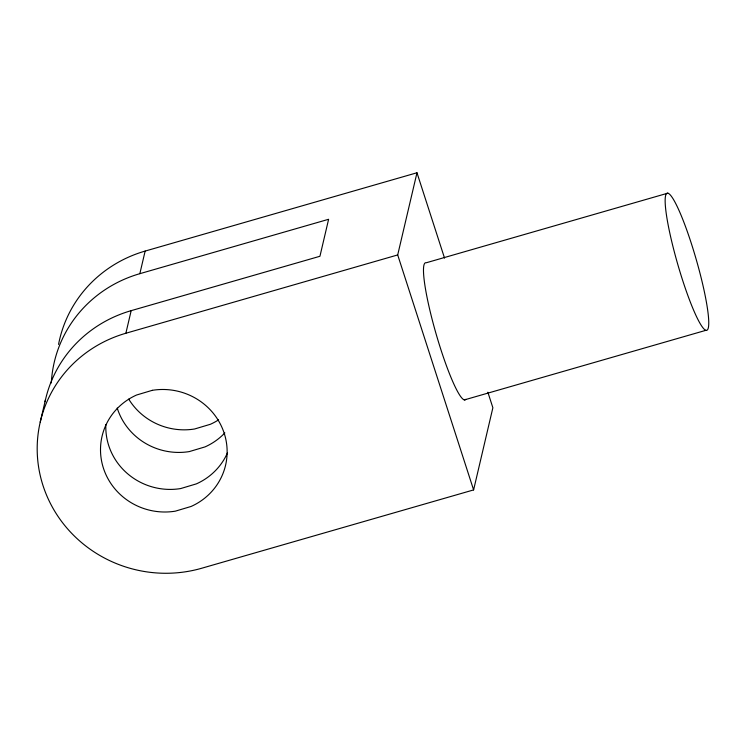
<?xml version="1.0" encoding="UTF-8"?>
<svg xmlns="http://www.w3.org/2000/svg" width="746" height="746" viewBox="0 0 746 746"><rect width="100%" height="100%" fill="white"/><g stroke="black" fill="none" stroke-linecap="round" stroke-linejoin="round"><path stroke-width="1.12" d="M40.219 422.143L45.515 399.539M487.865 392.228L492.873 407.745L473.607 489.917L201.765 568.228A126.867 122.297 13.2 0 1 43.007 485.553A126.867 122.297 13.2 0 1 125.869 333.248L131.175 310.653L319.941 256.27L328.613 219.287L139.847 273.679A126.867 122.297 13.2 0 0 51.315 382.95M139.847 273.679L145.144 251.076L416.977 172.764L444.541 258.107M473.607 489.917L397.702 254.936L416.977 172.764M125.869 333.248L397.702 254.936M667.903 193.149L426.274 262.76A71.364 9.549 73.9 0 0 436.363 334.823A71.364 9.549 73.9 0 0 465.858 399.315M464.301 399.921L705.93 330.31A71.364 9.549 73.9 0 0 686.618 229.609A71.364 9.549 73.9 0 0 668.211 225.264A71.364 9.549 73.9 0 0 705.93 330.31M45.03 401.758A126.867 122.297 13.2 0 1 131.175 310.653M227.53 452.71A63.438 61.144 13.2 0 1 196.375 483.874L180.653 488.565A63.438 61.144 13.2 0 1 105.857 424.605M224.844 432.904A63.438 61.144 13.2 0 1 205.047 446.891L189.325 451.582A63.438 61.144 13.2 0 1 117.215 408.034M58.552 344.41A126.867 122.297 13.2 0 1 145.144 251.076M218.559 419.877A63.438 61.144 13.2 0 1 210.344 424.297L194.622 428.987A63.438 61.144 13.2 0 1 128.722 399.11M152.287 390.326L136.565 395.016A63.438 61.144 13.2 0 0 103.601 468.712A63.438 61.144 13.2 0 0 175.347 511.159L191.069 506.469A63.438 61.144 13.2 0 0 224.042 432.773A63.438 61.144 13.2 0 0 152.287 390.326"/></g></svg>
